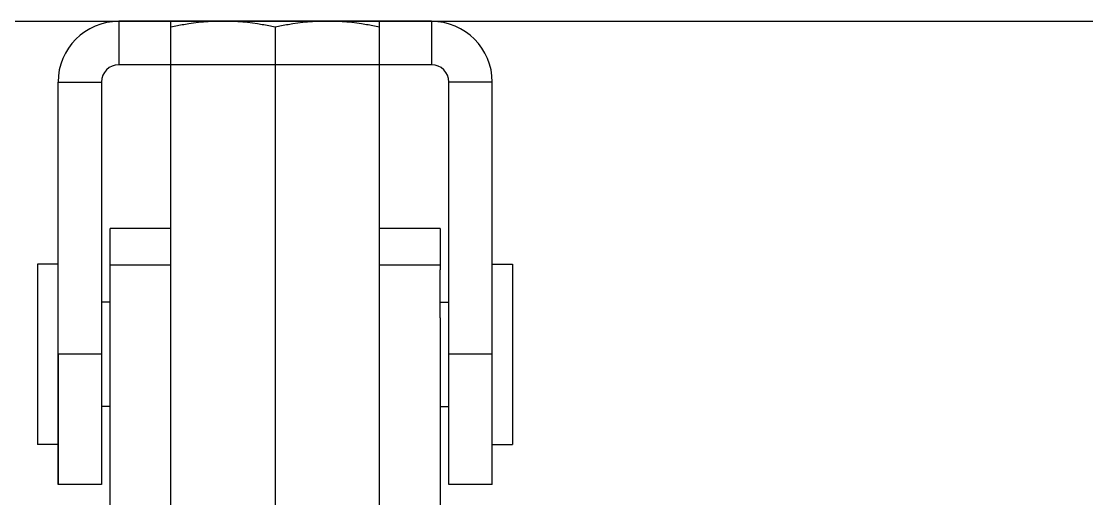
# Model space of a CAD drawing. Extents: x 1031190 to 1725648, y 733081 to 1571294.
# Drawn here: x 1156705 to 1157708, y 1238748 to 1239198 of the extents above; entities that cross this region are included whole.
import ezdxf

# ---------------------------------------------------------------- set-up
doc = ezdxf.new("R2010")
doc.units = 0
doc.header["$LTSCALE"] = 1000
doc.header["$MEASUREMENT"] = 0
doc.layers.add('bz', color=2, linetype='Continuous')

msp = doc.modelspace()

# ---------------------------------------------------------------- linework, layer by layer
for p, q in [((1157091.5, 1239198.1), (1156797.1, 1239198.1)), ((1156797.1, 1239198.1), (1156797.1, 1239157.2)), ((1157042.4, 1239198.1), (1156846.2, 1239198.1)), ((1156846.2, 1238571.4), (1156846.2, 1239198.1)), ((1157042.4, 1238571.4), (1157042.4, 1239198.1)), ((1157091.5, 1239198.1), (1157091.5, 1239157.2)), ((1156944.3, 1239192.5), (1156944.3, 1238576.9)), ((1157091.5, 1239157.2), (1156797.1, 1239157.2)), ((1156739.9, 1239140.8), (1156780.7, 1239140.8)), ((1156739.9, 1238761.7), (1156739.9, 1239140.8)), ((1156780.7, 1239140.8), (1156780.7, 1238761.7)), ((1157107.8, 1238980.3), (1157107.8, 1239140.8)), ((1157148.7, 1239140.8), (1157107.8, 1239140.8)), ((1157148.7, 1238761.7), (1157148.7, 1239140.8)), ((1156846.2, 1239003), (1156788.9, 1239003)), ((1156788.9, 1238687.8), (1156788.9, 1239003)), ((1157099.7, 1239003), (1157042.4, 1239003)), ((1157099.7, 1239003), (1157099.7, 1238963.9)), ((1157107.8, 1238898.5), (1157107.8, 1238980.3)), ((1156739.9, 1238969.4), (1156720.7, 1238969.4)), ((1156720.7, 1238969.4), (1156720.7, 1238799.4)), ((1156846.2, 1238968.3), (1156788.9, 1238968.3)), ((1157099.7, 1238968.3), (1157042.4, 1238968.3)), ((1157148.7, 1238969.4), (1157167.9, 1238969.4)), ((1157167.9, 1238969.4), (1157167.9, 1238799.4)), ((1157099.7, 1238918.7), (1157099.7, 1238963.9)), ((1156788.9, 1238933.5), (1156780.7, 1238933.5)), ((1157099.7, 1238933.5), (1157107.8, 1238933.5)), ((1157099.7, 1238918.7), (1157099.7, 1238718.6)), ((1157107.8, 1238761.7), (1157107.8, 1238898.5)), ((1156780.7, 1238884.4), (1156739.9, 1238884.4)), ((1156739.9, 1238884.4), (1156739.9, 1238761.7)), ((1157148.7, 1238884.4), (1157107.8, 1238884.4)), ((1156788.9, 1238835.3), (1156780.7, 1238835.3)), ((1157099.7, 1238835.3), (1157107.8, 1238835.3)), ((1156739.9, 1238799.4), (1156720.7, 1238799.4)), ((1157148.7, 1238799.4), (1157167.9, 1238799.4)), ((1156780.7, 1238761.7), (1156739.9, 1238761.7)), ((1157148.7, 1238761.7), (1157107.8, 1238761.7))]:
    msp.add_line(p, q)
for centre, radius, start, end in [((1156797.1, 1239140.8), 57.2, 90, 180), ((1157091.5, 1239140.8), 57.2, 0, 90), ((1156797.1, 1239140.8), 16.4, 90, 180), ((1157091.5, 1239140.8), 16.4, 0, 90)]:
    msp.add_arc(centre, radius, start, end)
for points, knots in [([(1156895.2, 1239198.1), (1156882.9, 1239198.1), (1156866.4, 1239196.5), (1156850.2, 1239193.4), (1156846.2, 1239192.5)], [0, 0, 0, 0, 0.749211, 1, 1, 1, 1]), ([(1156944.3, 1239192.5), (1156940.3, 1239193.4), (1156924.1, 1239196.5), (1156907.6, 1239198.1), (1156895.2, 1239198.1)], [0, 0, 0, 0, 0.250789, 1, 1, 1, 1]), ([(1156993.4, 1239198.1), (1156981, 1239198.1), (1156964.5, 1239196.5), (1156948.3, 1239193.4), (1156944.3, 1239192.5)], [0, 0, 0, 0, 0.749211, 1, 1, 1, 1]), ([(1157042.4, 1239192.5), (1157038.4, 1239193.4), (1157022.2, 1239196.5), (1157005.7, 1239198.1), (1156993.4, 1239198.1)], [0, 0, 0, 0, 0.250789, 1, 1, 1, 1])]:
    msp.add_open_spline(points, degree=3, knots=knots)
at = {"layer": 'bz'}
msp.add_line((1151048.6, 1239198.1), (1169120.6, 1239198.1), dxfattribs=at)

doc.saveas('drawing.dxf')
